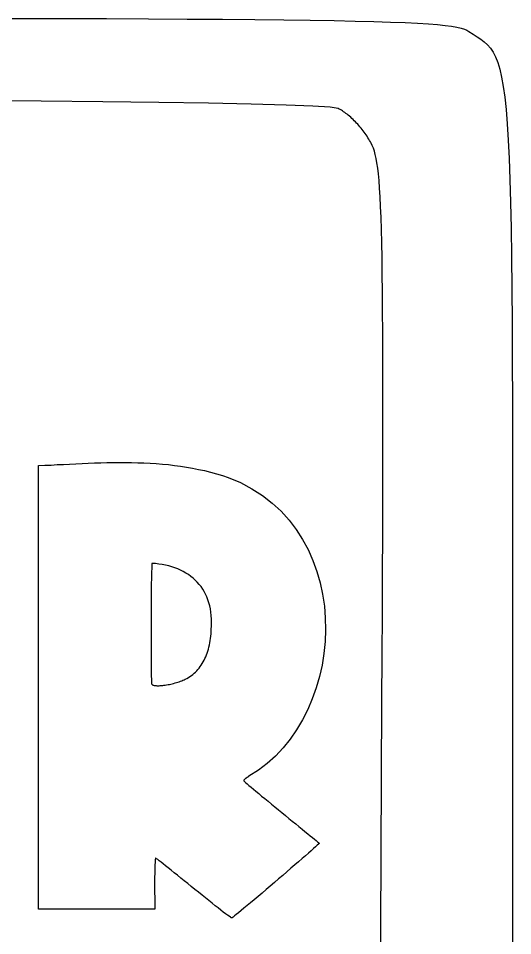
# Model space of a CAD drawing. Extents: x -419 to 419, y -275 to 1047.
# Drawn here: x 180.3 to 341.2, y 748.7 to 1047.1 of the extents above; entities that cross this region are included whole.
import ezdxf

# ---------------------------------------------------------------- set-up
doc = ezdxf.new("R2010")
doc.units = 0
doc.layers.get('0').update_dxf_attribs({"linetype": 'CONTINUOUS'})

msp = doc.modelspace()

# ---------------------------------------------------------------- linework, layer by layer
for points in [[(178.14, 1047.07), (194.2, 1047.02), (209.04, 1046.97), (222.72, 1046.91), (235.29, 1046.84), (246.78, 1046.76), (257.26, 1046.67), (266.76, 1046.57), (275.34, 1046.45), (283.06, 1046.32), (289.95, 1046.18), (296.06, 1046.03), (301.45, 1045.86), (306.17, 1045.67), (310.26, 1045.47), (313.77, 1045.25), (316.76, 1045.02), (319.26, 1044.76), (321.34, 1044.49), (323.03, 1044.2), (324.39, 1043.89), (325.47, 1043.56), (326.32, 1043.2), (326.98, 1042.83), (328.36, 1041.93), (329.64, 1041.1), (330.84, 1040.27), (331.95, 1039.41), (332.98, 1038.45), (333.93, 1037.35), (334.8, 1036.06), (335.6, 1034.52), (336.33, 1032.69), (336.99, 1030.52), (337.6, 1027.96), (338.14, 1024.94), (338.62, 1021.44), (339.05, 1017.38), (339.43, 1012.73), (339.76, 1007.44), (340.05, 1001.44), (340.29, 994.7), (340.5, 987.16), (340.68, 978.77), (340.82, 969.49), (340.93, 959.25), (341.02, 948.01), (341.08, 935.72), (341.13, 922.33), (341.16, 907.79), (341.18, 892.04), (341.19, 875.04), (341.19, 856.74), (341.19, 837.09), (341.19, 816.03), (341.19, 608.44)], [(297.88, 651.93), (298.67, 825.05), (298.74, 839.77), (298.8, 853.65), (298.85, 866.72), (298.89, 878.99), (298.92, 890.49), (298.95, 901.26), (298.97, 911.31), (298.97, 920.68), (298.97, 929.39), (298.95, 937.46), (298.92, 944.92), (298.88, 951.8), (298.83, 958.12), (298.77, 963.91), (298.69, 969.2), (298.59, 974.01), (298.49, 978.37), (298.36, 982.3), (298.22, 985.83), (298.07, 988.99), (297.89, 991.79), (297.71, 994.28), (297.5, 996.47), (297.27, 998.39), (297.03, 1000.07), (296.77, 1001.53), (296.48, 1002.79), (296.18, 1003.9), (295.86, 1004.86), (295.51, 1005.71), (295.14, 1006.47), (294.9, 1006.91), (294.65, 1007.36), (294.39, 1007.81), (294.11, 1008.25), (293.82, 1008.7), (293.51, 1009.15), (293.2, 1009.59), (292.87, 1010.04), (292.54, 1010.48), (292.2, 1010.91), (291.85, 1011.34), (291.49, 1011.77), (291.13, 1012.19), (290.76, 1012.6), (290.39, 1013), (290.01, 1013.4), (289.63, 1013.78), (289.25, 1014.16), (288.86, 1014.52), (288.48, 1014.88), (288.09, 1015.21), (287.7, 1015.54), (287.32, 1015.85), (286.94, 1016.15), (286.56, 1016.43), (286.18, 1016.69), (285.81, 1016.94), (285.44, 1017.17), (285.08, 1017.37), (284.73, 1017.56), (284.38, 1017.73), (281.84, 1018.13), (276.14, 1018.49), (267.5, 1018.83), (256.13, 1019.15), (242.25, 1019.44), (226.09, 1019.7), (207.85, 1019.94), (187.76, 1020.15), (166.03, 1020.33)]]:
    msp.add_lwpolyline(points)
for points in [[(224.86, 772.88), (224.83, 772.35), (224.8, 771.82), (224.78, 771.29), (224.75, 770.75), (224.74, 770.22), (224.72, 769.68), (224.71, 769.15), (224.7, 768.61), (224.69, 768.08), (224.68, 767.54), (224.68, 767.01), (224.67, 766.47), (224.67, 765.93), (224.67, 765.4), (224.67, 764.86), (224.68, 764.33), (224.68, 763.79), (224.68, 763.26), (224.69, 762.72), (224.69, 762.18), (224.7, 761.65), (224.7, 761.11), (224.71, 760.58), (224.71, 760.05), (224.72, 759.51), (224.72, 758.98), (224.72, 758.45), (224.72, 757.92), (224.72, 757.38), (186.94, 757.38), (186.94, 829.43), (186.94, 901.58), (188.96, 901.69), (190.97, 901.79), (192.99, 901.9), (195.01, 902), (197.03, 902.11), (199.05, 902.21), (201.08, 902.3), (203.1, 902.39), (205.12, 902.46), (207.14, 902.53), (209.16, 902.58), (211.18, 902.61), (213.19, 902.63), (215.2, 902.62), (217.21, 902.6), (219.22, 902.55), (221.22, 902.48), (223.22, 902.38), (225.21, 902.25), (227.2, 902.09), (229.18, 901.9), (231.16, 901.67), (233.13, 901.41), (235.1, 901.11), (237.06, 900.76), (239.01, 900.38), (240.95, 899.95), (242.88, 899.47), (244.81, 898.95), (246.73, 898.38), (248.64, 897.75), (252.64, 896.06), (256.36, 894.09), (259.79, 891.87), (262.95, 889.42), (265.83, 886.75), (268.43, 883.88), (270.77, 880.83), (272.85, 877.61), (274.66, 874.26), (276.21, 870.77), (277.51, 867.18), (278.56, 863.5), (279.36, 859.74), (279.92, 855.93), (280.23, 852.09), (280.31, 848.23), (280.15, 844.37), (279.77, 840.53), (279.15, 836.72), (278.32, 832.97), (277.26, 829.3), (275.99, 825.71), (274.5, 822.24), (272.81, 818.89), (270.9, 815.69), (268.8, 812.65), (266.5, 809.79), (264, 807.14), (261.31, 804.7), (258.43, 802.5), (255.37, 800.55), (255.27, 800.49), (255.17, 800.43), (255.07, 800.37), (254.98, 800.31), (254.89, 800.25), (254.8, 800.19), (254.72, 800.14), (254.63, 800.08), (254.55, 800.02), (254.48, 799.96), (254.4, 799.91), (254.33, 799.85), (254.27, 799.8), (254.2, 799.75), (254.14, 799.7), (254.08, 799.65), (254.03, 799.6), (253.98, 799.55), (253.93, 799.5), (253.89, 799.46), (253.85, 799.42), (253.82, 799.38), (253.79, 799.34), (253.76, 799.3), (253.74, 799.27), (253.72, 799.23), (253.71, 799.2), (253.7, 799.17), (253.7, 799.15), (253.7, 799.12), (253.71, 799.1), (253.8, 798.99), (254.02, 798.77), (254.37, 798.45), (254.83, 798.05), (255.39, 797.56), (256.06, 796.99), (256.81, 796.36), (257.64, 795.67), (258.54, 794.92), (259.51, 794.12), (260.52, 793.28), (261.58, 792.41), (262.68, 791.51), (263.8, 790.59), (264.94, 789.66), (266.08, 788.72), (267.23, 787.79), (268.37, 786.86), (269.48, 785.95), (270.58, 785.06), (271.63, 784.2), (272.64, 783.38), (273.6, 782.61), (274.49, 781.88), (275.31, 781.21), (276.05, 780.61), (276.71, 780.08), (277.26, 779.62), (277.71, 779.26), (278.04, 778.99), (278.24, 778.81), (278.19, 778.72), (277.96, 778.49), (277.58, 778.12), (277.06, 777.64), (276.41, 777.05), (275.63, 776.35), (274.74, 775.57), (273.76, 774.7), (272.69, 773.76), (271.54, 772.76), (270.32, 771.71), (269.05, 770.61), (267.74, 769.48), (266.4, 768.33), (265.04, 767.16), (263.67, 765.99), (262.31, 764.82), (260.95, 763.67), (259.63, 762.54), (258.34, 761.45), (257.09, 760.4), (255.91, 759.41), (254.8, 758.48), (253.76, 757.62), (252.82, 756.85), (251.99, 756.17), (251.27, 755.59), (250.68, 755.12), (250.22, 754.77), (249.92, 754.56), (249.78, 754.49), (249.62, 754.55), (249.33, 754.72), (248.91, 755), (248.39, 755.37), (247.76, 755.84), (247.04, 756.39), (246.23, 757.02), (245.35, 757.71), (244.39, 758.46), (243.38, 759.26), (242.32, 760.1), (241.23, 760.98), (240.1, 761.88), (238.95, 762.81), (237.78, 763.75), (236.62, 764.69), (235.45, 765.63), (234.31, 766.55), (233.19, 767.46), (232.1, 768.34), (231.05, 769.18), (230.06, 769.98), (229.12, 770.73), (228.26, 771.42), (227.47, 772.04), (226.78, 772.59), (226.18, 773.06), (225.68, 773.44), (225.31, 773.71), (225.05, 773.89), (224.93, 773.95), (224.89, 773.42)], [(235.18, 832.39), (235.69, 832.69), (236.18, 833), (236.66, 833.33), (237.11, 833.68), (237.56, 834.05), (237.98, 834.44), (238.39, 834.85), (238.78, 835.29), (239.16, 835.73), (239.52, 836.2), (239.86, 836.69), (240.18, 837.2), (240.49, 837.72), (240.78, 838.26), (241.06, 838.82), (241.32, 839.4), (241.56, 840), (241.79, 840.61), (241.99, 841.25), (242.18, 841.9), (242.36, 842.56), (242.52, 843.25), (242.66, 843.95), (242.78, 844.66), (242.88, 845.4), (242.97, 846.15), (243.04, 846.91), (243.1, 847.7), (243.13, 848.49), (243.15, 849.31), (243.19, 850.51), (243.18, 851.68), (243.12, 852.82), (243, 853.92), (242.83, 854.99), (242.62, 856.02), (242.35, 857.01), (242.04, 857.97), (241.68, 858.9), (241.27, 859.78), (240.82, 860.64), (240.32, 861.45), (239.78, 862.23), (239.2, 862.97), (238.57, 863.68), (237.91, 864.35), (237.21, 864.98), (236.47, 865.57), (235.69, 866.13), (234.87, 866.65), (234.02, 867.13), (233.14, 867.57), (232.22, 867.98), (231.27, 868.34), (230.29, 868.67), (229.28, 868.96), (228.23, 869.2), (227.16, 869.41), (226.07, 869.58), (224.94, 869.71), (223.79, 869.8), (223.75, 869.04), (223.72, 868.13), (223.69, 867.09), (223.66, 865.94), (223.63, 864.67), (223.61, 863.31), (223.59, 861.87), (223.57, 860.35), (223.55, 858.76), (223.54, 857.13), (223.53, 855.45), (223.52, 853.75), (223.51, 852.02), (223.51, 850.29), (223.51, 848.56), (223.51, 846.85), (223.51, 845.16), (223.51, 843.51), (223.52, 841.91), (223.53, 840.37), (223.54, 838.9), (223.55, 837.52), (223.56, 836.22), (223.57, 835.03), (223.58, 833.96), (223.6, 833.01), (223.62, 832.2), (223.63, 831.54), (223.65, 831.04), (223.67, 830.72), (223.69, 830.57), (223.75, 830.46), (223.85, 830.36), (223.98, 830.27), (224.15, 830.2), (224.35, 830.13), (224.58, 830.08), (224.84, 830.05), (225.13, 830.02), (225.44, 830.01), (225.77, 830.01), (226.13, 830.01), (226.5, 830.03), (226.89, 830.06), (227.3, 830.1), (227.72, 830.15), (228.15, 830.21), (228.59, 830.28), (229.04, 830.36), (229.49, 830.45), (229.95, 830.55), (230.41, 830.65), (230.86, 830.77), (231.32, 830.89), (231.77, 831.02), (232.22, 831.16), (232.66, 831.3), (233.08, 831.45), (233.5, 831.61), (233.9, 831.77), (234.29, 831.95), (234.66, 832.12)]]:
    msp.add_lwpolyline(points, close=True)

doc.saveas('drawing.dxf')
